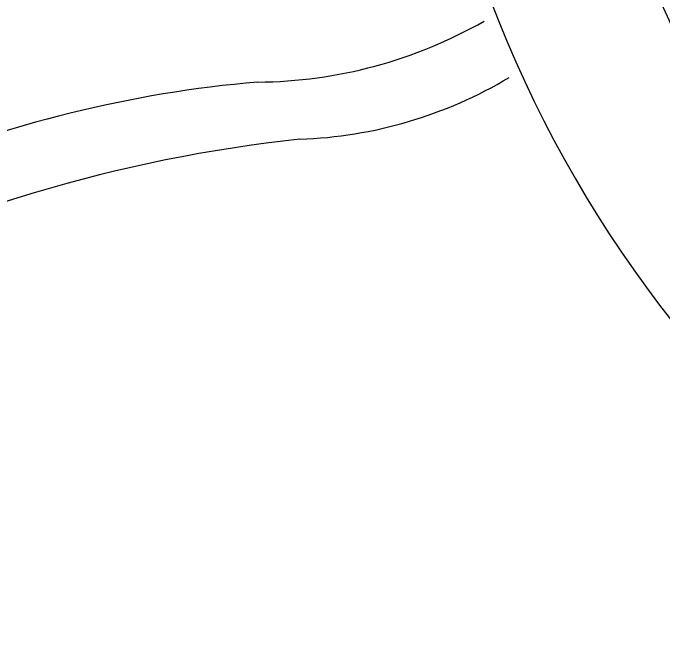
# Model space of a CAD drawing. Extents: x 528 to 612, y 788 to 934.
# Drawn here: x 551.52 to 559, y 834.69 to 842.09 of the extents above; entities that cross this region are included whole.
import ezdxf

# ---------------------------------------------------------------- set-up
doc = ezdxf.new("R2010")
doc.units = 0
doc.header["$MEASUREMENT"] = 0
doc.layers.add('1', color=4, linetype='Continuous')

# ---------------------------------------------------------------- blocks, each defined once
blk = doc.blocks.new('2010 FLAIR')
at = {"layer": '1', "color": 3}
for centre, radius, start, end in [((41.8158, 41.5676), 13.9402, 181.83685, 248.53275), ((26.0586, 41.0314), 5.3355, 270.45426, 299.71689), ((26.4088, 40.0612), 5.0255, 271.9823, 300.9042), ((27.3054, 21.7441), 14.0039, 94.93426, 130.69024), ((28.4193, 18.073), 17.0648, 96.17852, 117.13418)]:
    blk.add_arc(centre, radius, start, end, dxfattribs=at)
at = {"layer": '1', "color": 2}
for centre, radius, start, end in [((41.1208, 41.1208), 11.3218, 180, 250.41397), ((28.7146, 28.7033), 10.0666, 170.24353, 280.81049)]:
    blk.add_arc(centre, radius, start, end, dxfattribs=at)

msp = doc.modelspace()

# ---------------------------------------------------------------- block references
at = {"layer": '1'}
msp.add_blockref('2010 FLAIR', (528.2336, 805.6045), dxfattribs=at)

doc.saveas('drawing.dxf')
